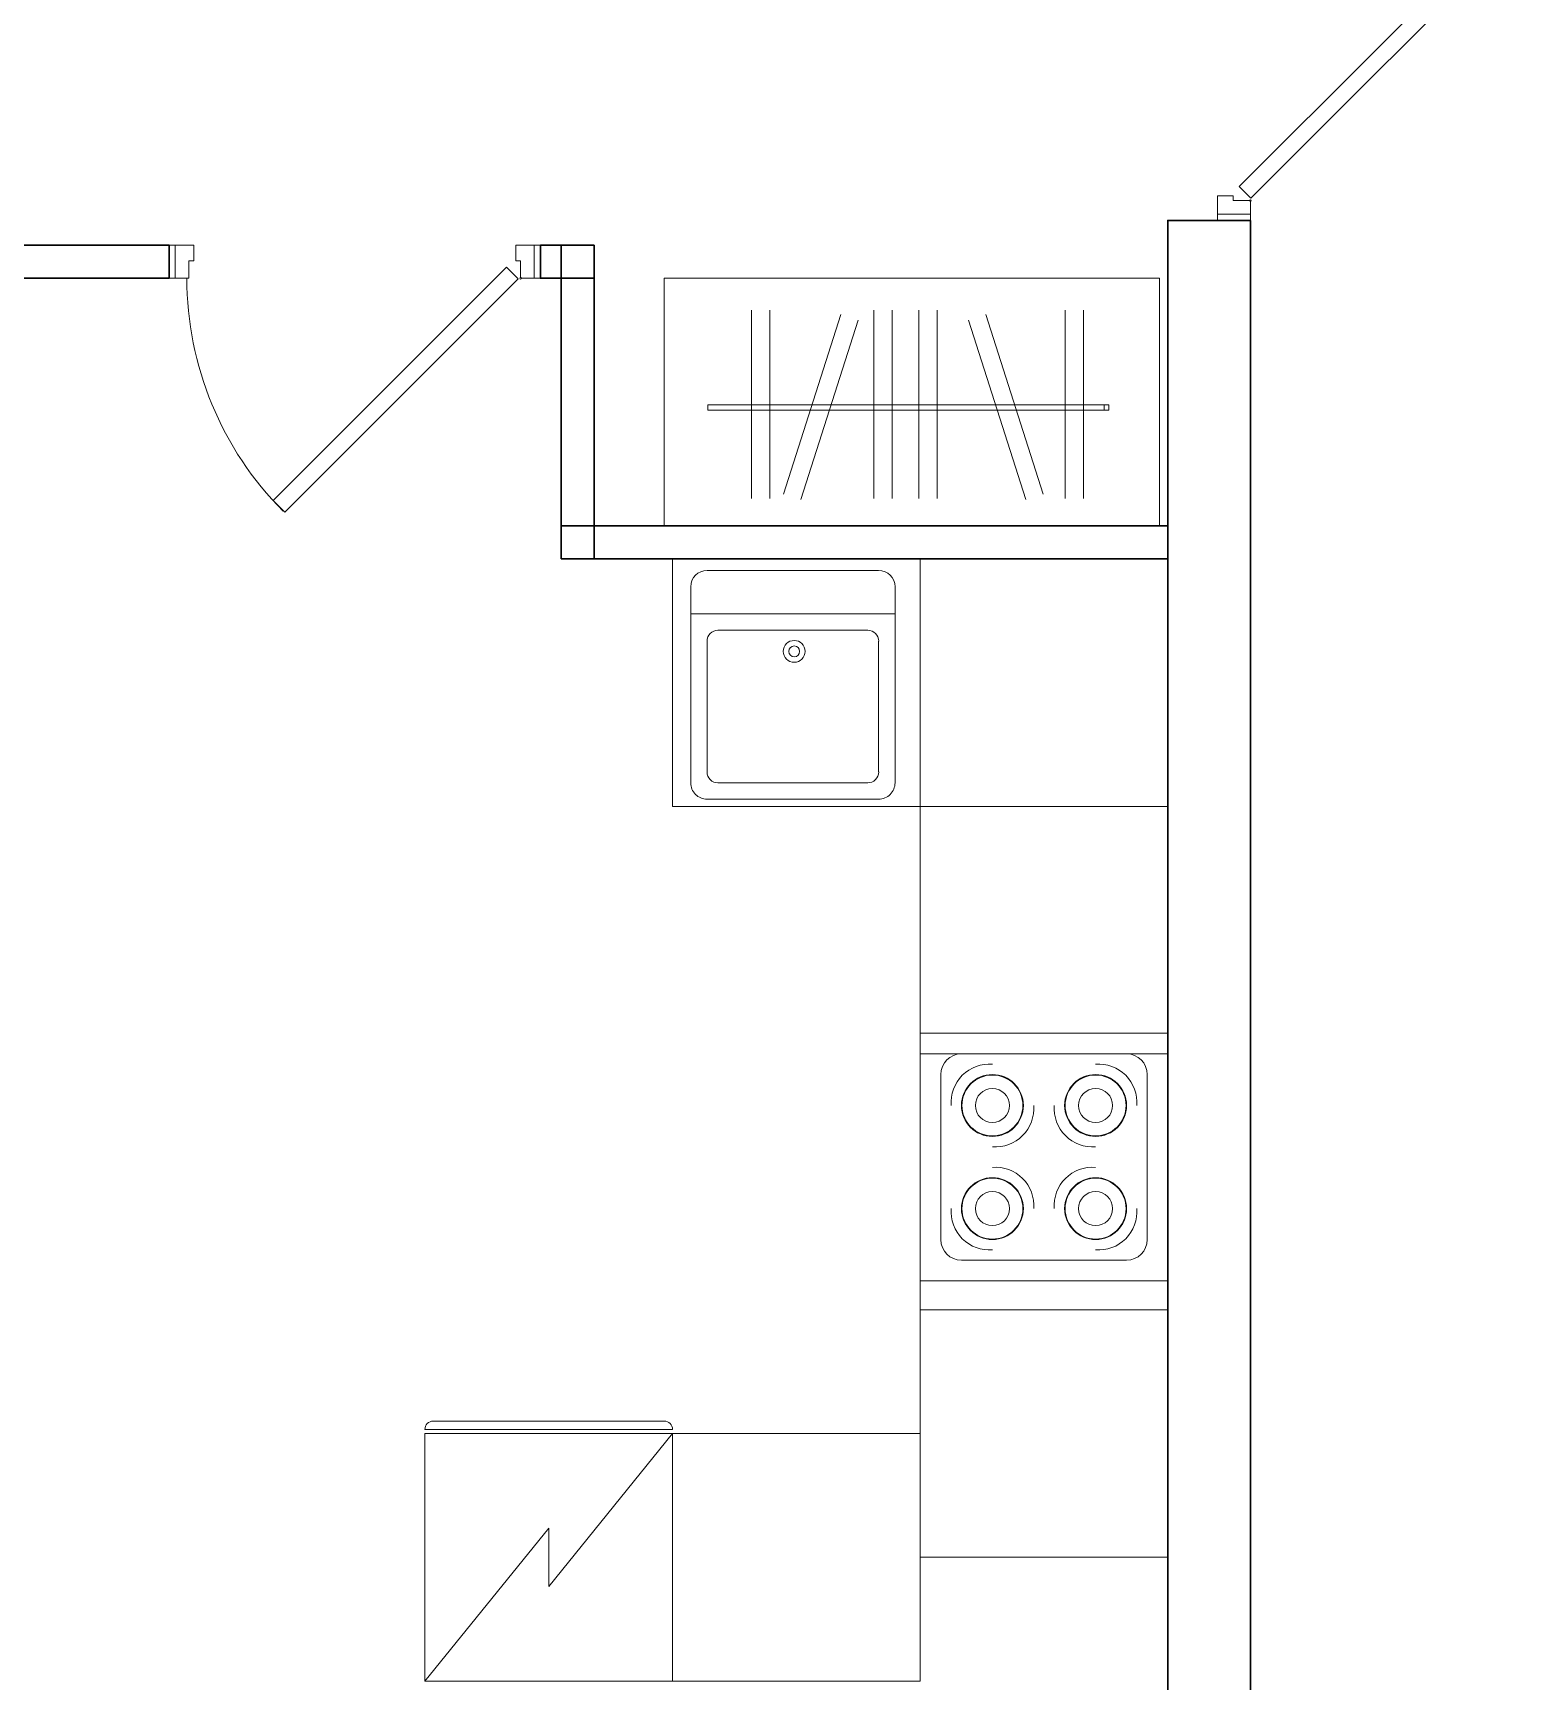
# Model space of a CAD drawing. Header units: millimetres. Extents: x 0 to 145404, y 0 to 194550.
# Drawn here: x 80976 to 84598, y 106646 to 110641 of the extents above; entities that cross this region are included whole.
import ezdxf

# ---------------------------------------------------------------- set-up
doc = ezdxf.new("R2010")
doc.units = ezdxf.units.MM
for name, color, linetype, lineweight in [('АР - Двери', 126, 'Continuous', 9), ('АР - Монолит', 56, 'Continuous', 30), ('АР - Обор. - Холодильник', 42, 'Continuous', 9), ('АР - Оборуд', 252, 'Continuous', 0), ('АР - Перегородки 80', 32, 'Continuous', 30)]:
    doc.layers.add(name, color=color, linetype=linetype, lineweight=lineweight)
doc.layers.add('АР - мебель', color=7, linetype='Continuous', lineweight=9, true_color=0x787878)

# ---------------------------------------------------------------- blocks, each defined once
blk = doc.blocks.new('*U206')
at = {"ltscale": 100}
for p, q in [((15, 37.5), (15, -42.5)), ((46, 37.5), (15, 37.5)), ((48, -4.5), (48, 35.5)), ((852, -4.5), (852, 37.5)), ((852, 37.5), (885, 37.5)), ((885, 37.5), (885, -42.5)), ((60, -4.5), (48, -4.5)), ((60, -42.5), (60, -4.5)), ((840, -42.5), (840, -4.5)), ((840, -4.5), (852, -4.5)), ((15, -42.5), (60, -42.5)), ((885, -42.5), (840, -42.5))]:
    blk.add_line(p, q, dxfattribs=at)
for points in [[(54.4, 38.9), (82.7, 10.6), (648, 575.9), (619.7, 604.2)], [(15, -42.5), (0, -42.5), (0, 37.5), (15, 37.5)], [(885, -42.5), (900, -42.5), (900, 37.5), (885, 37.5)]]:
    blk.add_lwpolyline(points, close=True, dxfattribs=at)
blk.add_circle((48, 37.5), 2, dxfattribs=at)
blk.add_arc((56.7, 37.5), 800, 0, 44.865, dxfattribs=at)
blk = doc.blocks.new('*U79')
at = {"ltscale": 100}
for p, q in [((-1035, -37.5), (-1035, 42.5)), ((-1035, 42.5), (-990, 42.5)), ((-990, 42.5), (-990, 4.5)), ((-15, 42.5), (-60, 42.5)), ((-60, 42.5), (-60, 4.5)), ((-15, -37.5), (-15, 42.5)), ((-990, 4.5), (-1002, 4.5)), ((-1002, 4.5), (-1002, -37.5)), ((-60, 4.5), (-48, 4.5)), ((-48, 4.5), (-48, -35.5)), ((-1002, -37.5), (-1035, -37.5)), ((-46, -37.5), (-15, -37.5))]:
    blk.add_line(p, q, dxfattribs=at)
for points in [[(-1035, 42.5), (-1050, 42.5), (-1050, -37.5), (-1035, -37.5)], [(-15, 42.5), (0, 42.5), (0, -37.5), (-15, -37.5)], [(-54.4, -38.9), (-82.7, -10.6), (-754, -682), (-725.8, -710.3)]]:
    blk.add_lwpolyline(points, close=True, dxfattribs=at)
blk.add_circle((-48, -37.5), 2, dxfattribs=at)
blk.add_arc((-57.9, -37.5), 950, 180, 224.865, dxfattribs=at)
blk = doc.blocks.new('холодильник')
at = {"layer": 'АР - Обор. - Холодильник'}
for p, q in [((0, 300), (0, -300)), ((600, 300), (0, 300)), ((600, -300), (600, 300)), ((610, 300), (610, -300)), ((610, 300), (610, 300)), ((630, -280), (630, 280)), ((0, -300), (600, -300)), ((610, -300), (610, -300))]:
    blk.add_line(p, q, dxfattribs=at)
blk.add_lwpolyline([(600, 300), (229.3, 0), (370.7, 0), (0, -300)], dxfattribs=at)
for centre, start, end in [((610, 280), 0, 90), ((610, -280), 270, 0)]:
    blk.add_arc(centre, 20, start, end, dxfattribs=at)
blk = doc.blocks.new('k_22')
at = {"ltscale": 600}
for p, q in [((0, 600), (0, 0)), ((600, 600), (0, 600)), ((600, 0), (600, 600)), ((500, 550), (100, 550)), ((50, 500), (50, 100)), ((550, 100), (550, 500)), ((100, 50), (500, 50)), ((0, 0), (600, 0))]:
    blk.add_line(p, q, dxfattribs=at)
for centre in [(175, 425), (425, 425), (175, 175), (425, 175)]:
    blk.add_circle(centre, 75, dxfattribs=at)
for centre, radius, start, end in [((100, 500), 50, 90, 180), ((167.7, 432.3), 93, 85.4974, 184.5026), ((432.3, 432.3), 93, 355.4974, 94.5026), ((500, 500), 50, 0, 90), ((175, 425), 73.8, 0, 180), ((425, 425), 73.8, 0, 180), ((175, 425), 41.3, 0, 180), ((425, 425), 41.3, 0, 180), ((175, 425), 73.8, 180, 0), ((175, 425), 41.3, 180, 0), ((182.3, 417.7), 93, 265.4974, 4.5026), ((417.7, 417.7), 93, 175.4974, 274.5026), ((425, 425), 73.8, 180, 0), ((425, 425), 41.3, 180, 0), ((175, 175), 73.8, 0, 180), ((182.3, 182.3), 93, 355.4974, 94.5026), ((417.7, 182.3), 93, 85.4974, 184.5026), ((425, 175), 73.8, 0, 180), ((175, 175), 41.3, 0, 180), ((425, 175), 41.3, 0, 180), ((167.7, 167.7), 93, 175.4974, 274.5026), ((175, 175), 73.8, 180, 0), ((175, 175), 41.3, 180, 0), ((425, 175), 73.8, 180, 0), ((425, 175), 41.3, 180, 0), ((432.3, 167.7), 93, 265.4974, 4.5026), ((100, 100), 50, 180, 270), ((500, 100), 50, 270, 0)]:
    blk.add_arc(centre, radius, start, end, dxfattribs=at)
blk = doc.blocks.new('Ш03 600х1200')
for p, q in [((0, 600), (-1200, 600)), ((-1200, 0), (-1200, 600)), ((0, 0), (0, 600)), ((-988.5, 66), (-988.5, 522.9)), ((-944.2, 66), (-944.2, 522.9)), ((-692.1, 66), (-692.1, 522.9)), ((-647.8, 66), (-647.8, 522.9)), ((-583, 66), (-583, 522.9)), ((-538.7, 66), (-538.7, 522.9)), ((-228.6, 66), (-228.6, 522.9)), ((-184.3, 66), (-184.3, 522.9)), ((-911.1, 76.8), (-772.2, 512)), ((-868.9, 63.3), (-730, 498.6)), ((-324.4, 63.3), (-463.3, 498.6)), ((-282.2, 76.8), (-421.1, 512)), ((-123, 293.3), (-1094.4, 293.3)), ((-1094.4, 293.3), (-1094.4, 280.4)), ((-1094.4, 280.4), (-123, 280.4)), ((-134.5, 293.3), (-228.9, 293.3)), ((-228.9, 293.3), (-228.9, 280.4)), ((-228.9, 280.4), (-134.5, 280.4)), ((-134.5, 280.4), (-134.5, 293.3)), ((-123, 280.4), (-123, 293.3)), ((0, 0), (-1200, 0))]:
    blk.add_line(p, q)
blk = doc.blocks.new('М15 600х600')
for p, q in [((-600, 600), (-600, 0)), ((-600, 600), (0, 600)), ((0, 600), (0, 0)), ((-516.4, 571.8), (-100.6, 571.8)), ((-556, 57), (-556, 532.2)), ((-61, 532.2), (-61, 57)), ((-556, 466.2), (-61, 466.2)), ((-516.4, 83.4), (-516.4, 400.2)), ((-490, 426.6), (-127, 426.6)), ((-100.6, 83.4), (-100.6, 400.2)), ((-61, 400.2), (-61, 83.4)), ((-127, 57), (-490, 57)), ((-600, 0), (0, 0)), ((-100.6, 17.4), (-516.4, 17.4))]:
    blk.add_line(p, q)
for centre, major_axis, start_param, end_param in [((-516.4, 532.2), (-28, 28), -0.785398, 0.785398), ((-100.6, 532.2), (28, 28), 5.497787, 7.068583), ((-490, 400.2), (-18.7, 18.7), -0.785398, 0.785398), ((-305.2, 375.6), (18.7, 18.7), 5.497787, 11.780972), ((-127, 400.2), (18.7, 18.7), 5.497787, 7.068583), ((-305.2, 375.6), (9.33, 9.33), 5.497787, 11.780972), ((-490, 83.4), (18.7, 18.7), 2.356194, 3.926991), ((-127, 83.4), (-18.7, 18.7), 2.356194, 3.926991), ((-516.4, 57), (28, 28), 2.356194, 3.926991), ((-100.6, 57), (-28, 28), 2.356194, 3.926991)]:
    blk.add_ellipse(centre, major_axis=major_axis, ratio=1, start_param=start_param, end_param=end_param)
blk = doc.blocks.new('Блок 600 х 600')
at = {"layer": 'АР - мебель'}
blk.add_lwpolyline([(-600, 0), (0, 0), (0, 600), (-600, 600)], close=True, dxfattribs=at)
blk = doc.blocks.new('Квартира 2К 9900 тип 9')
at = {"layer": 'АР - Монолит'}
blk.add_lwpolyline([(0, 0), (0, 6840), (200, 6840), (200, 0)], close=True, dxfattribs=at)
at = {"layer": 'АР - Оборуд'}
for points in [[(200, 5420), (200, 6020), (800, 6020), (800, 5420)], [(200, 4820), (200, 5420), (800, 5420), (800, 4820)], [(200, 4200), (200, 4270), (800, 4270), (800, 4200)]]:
    blk.add_lwpolyline(points, close=True, dxfattribs=at)
at = {"layer": 'АР - Перегородки 80'}
for points in [[(1720, 6780), (1720, 6700), (1590, 6700), (1590, 6780)], [(1670, 6020), (1670, 6780), (1590, 6780), (1590, 6020)], [(3060, 6700), (3060, 6780), (2620, 6780), (2620, 6700)], [(1670, 6020), (200, 6020), (200, 6100), (1670, 6100)]]:
    blk.add_lwpolyline(points, close=True, dxfattribs=at)
at = {"xscale": -1, "rotation": 180}
for p in [(800, 6020), (800, 5420), (800, 4200), (1400, 3900, 0)]:
    blk.add_blockref('Блок 600 х 600', p, dxfattribs=at)
at = {"layer": 'АР - Двери', "rotation": 270}
blk.add_blockref('*U79', (37.5, 6840), dxfattribs=at)
at = {"layer": 'АР - Двери', "xscale": -1, "rotation": 180}
blk.add_blockref('*U206', (1720, 6737.5), dxfattribs=at)
at = {"layer": 'АР - мебель', "xscale": -1}
blk.add_blockref('Ш03 600х1200', (220, 6100), dxfattribs=at)
at = {"layer": 'АР - Оборуд', "xscale": -1}
blk.add_blockref('М15 600х600', (800, 5420), dxfattribs=at)
at = {"layer": 'АР - Оборуд', "xscale": -1, "rotation": 270}
blk.add_blockref('k_22', (200, 4270), dxfattribs=at)
at = {"layer": 'АР - Оборуд', "extrusion": (0, 0, -1), "xscale": -1, "zscale": -1, "rotation": 270}
blk.add_blockref('холодильник', (-1700, 3300, 0), dxfattribs=at)
blk = doc.blocks.new('V_Section_2')
blk.add_blockref('Квартира 2К 9900 тип 9', (8950, -35700))

msp = doc.modelspace()

# ---------------------------------------------------------------- block references
at = {"xscale": -1}
msp.add_blockref('V_Section_2', (92875.5, 139046.1, 0), dxfattribs=at)

doc.saveas('drawing.dxf')
